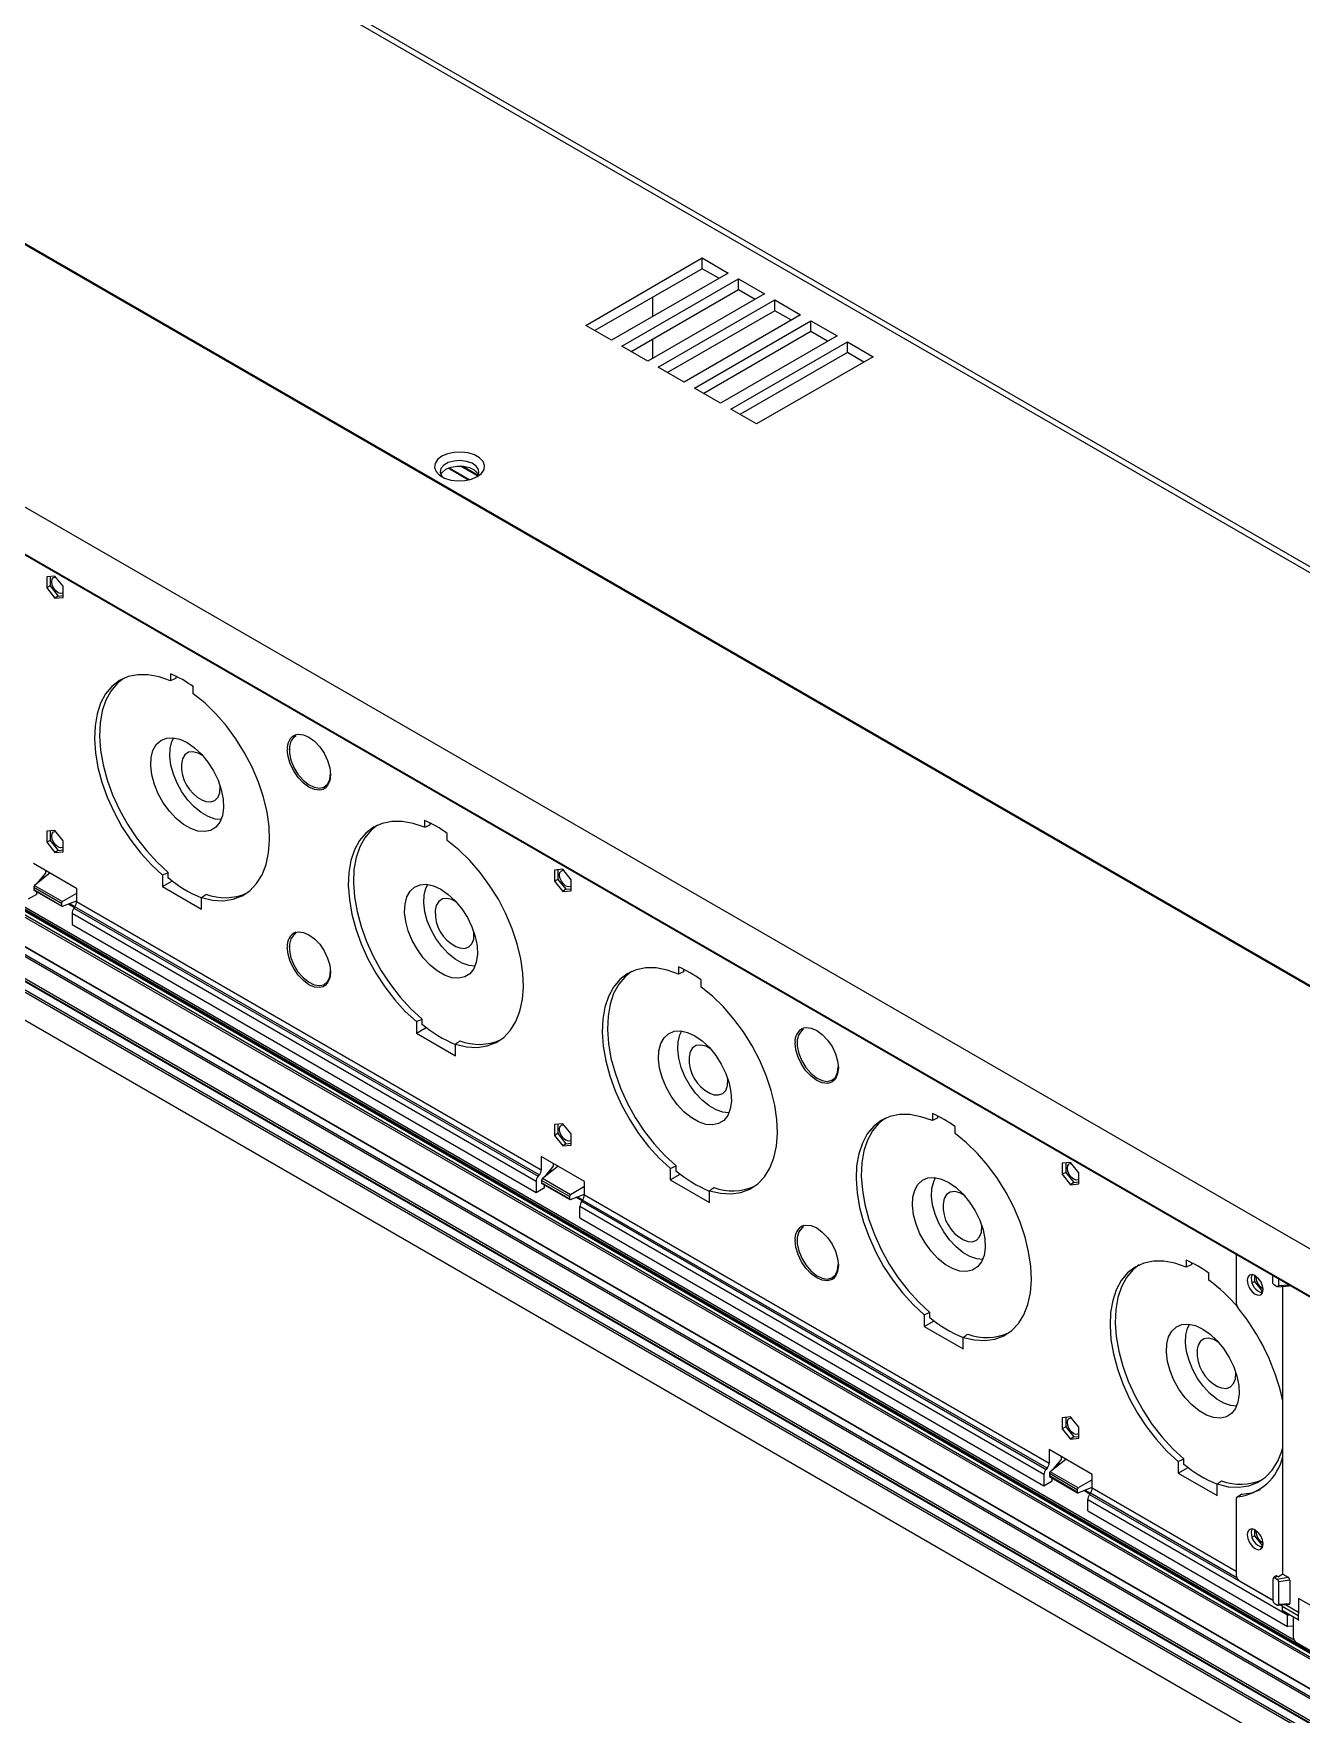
# Model space of a CAD drawing. Header units: inches. Extents: x 2.5 to 102.3, y 2 to 82.2.
# Drawn here: x 43.15 to 51.1, y 54.61 to 65.14 of the extents above; entities that cross this region are included whole.
import ezdxf

# ---------------------------------------------------------------- set-up
doc = ezdxf.new("R2010")
doc.units = ezdxf.units.IN
doc.header["$MEASUREMENT"] = 0

msp = doc.modelspace()

# ---------------------------------------------------------------- linework, layer by layer
for p, q in [((64.586, 51.411), (14.77, 80.168)), ((64.59, 51.411), (14.775, 80.169)), ((63.942, 51.789), (15.445, 79.786)), ((13.241, 79.409), (63.057, 50.651)), ((63.229, 54.787), (20.638, 79.374)), ((63.283, 54.794), (20.696, 79.378)), ((13.189, 79.144), (63.004, 50.386)), ((13.191, 79.138), (63.006, 50.381)), ((13.556, 76.671), (63.372, 47.913)), ((63.391, 47.924), (13.576, 76.682)), ((63.396, 47.925), (13.58, 76.683)), ((63.391, 47.937), (13.621, 76.668)), ((63.365, 47.902), (13.55, 76.66)), ((63.196, 47.752), (13.381, 76.51)), ((13.387, 76.521), (63.203, 47.763)), ((63.242, 47.786), (13.426, 76.543)), ((63.246, 47.786), (13.431, 76.544)), ((63.004, 47.64), (13.189, 76.397)), ((13.195, 76.41), (63.011, 47.652)), ((63.055, 47.677), (13.239, 76.435)), ((63.059, 47.678), (13.244, 76.436)), ((13.381, 76.374), (63.196, 47.616)), ((13.241, 76.193), (63.057, 47.435)), ((46.61, 63.312), (47.34, 63.734)), ((47.34, 63.734), (47.503, 63.64)), ((47.34, 63.667), (47.34, 63.734)), ((47.34, 63.667), (46.668, 63.279)), ((47.503, 63.64), (46.772, 63.219)), ((47.444, 63.607), (47.34, 63.667)), ((46.837, 63.181), (47.568, 63.603)), ((47.568, 63.535), (46.895, 63.147)), ((47.73, 63.509), (46.999, 63.087)), ((47.568, 63.603), (47.73, 63.509)), ((47.568, 63.535), (47.568, 63.603)), ((47.672, 63.475), (47.568, 63.535)), ((47.028, 63.486), (47.028, 63.366)), ((47.064, 63.05), (47.795, 63.472)), ((47.795, 63.404), (47.123, 63.016)), ((47.795, 63.472), (47.957, 63.378)), ((47.795, 63.404), (47.795, 63.472)), ((47.899, 63.344), (47.795, 63.404)), ((46.772, 63.219), (46.61, 63.312)), ((47.957, 63.378), (47.227, 62.956)), ((47.292, 62.919), (48.022, 63.34)), ((48.022, 63.34), (48.185, 63.247)), ((48.022, 63.273), (48.022, 63.34)), ((47.028, 63.224), (47.028, 63.104)), ((48.022, 63.273), (47.35, 62.885)), ((48.185, 63.247), (47.454, 62.825)), ((47.519, 62.787), (48.25, 63.209)), ((48.126, 63.213), (48.022, 63.273)), ((48.25, 63.209), (48.412, 63.115)), ((48.25, 63.142), (48.25, 63.209)), ((46.999, 63.087), (46.837, 63.181)), ((48.25, 63.142), (47.577, 62.754)), ((48.412, 63.115), (47.681, 62.694)), ((48.354, 63.082), (48.25, 63.142)), ((47.227, 62.956), (47.064, 63.05)), ((47.454, 62.825), (47.292, 62.919)), ((47.681, 62.694), (47.519, 62.787)), ((45.876, 62.343), (45.748, 62.417)), ((45.755, 62.42), (45.885, 62.345)), ((45.933, 62.369), (45.826, 62.43)), ((45.841, 62.429), (45.936, 62.374)), ((38.65, 62.234), (51.05, 55.076)), ((43.284, 61.741), (43.232, 61.737)), ((43.232, 61.737), (43.232, 61.667)), ((43.254, 61.738), (43.254, 61.679)), ((43.336, 61.677), (43.284, 61.741)), ((43.254, 61.679), (43.232, 61.667)), ((43.232, 61.667), (43.284, 61.603)), ((43.254, 61.679), (43.304, 61.616)), ((43.304, 61.616), (43.284, 61.603)), ((43.284, 61.603), (43.336, 61.607)), ((43.304, 61.616), (43.336, 61.619)), ((43.336, 61.607), (43.336, 61.677)), ((44.009, 61.129), (44.009, 61.085)), ((44.044, 61.102), (44.044, 61.113)), ((44.151, 61.003), (44.151, 61.047)), ((43.284, 60.147), (43.232, 60.143)), ((43.232, 60.143), (43.232, 60.073)), ((43.254, 60.145), (43.254, 60.085)), ((43.336, 60.083), (43.284, 60.147)), ((45.6, 60.211), (45.6, 60.167)), ((45.635, 60.183), (45.635, 60.194)), ((43.254, 60.085), (43.232, 60.073)), ((43.232, 60.073), (43.284, 60.009)), ((43.254, 60.085), (43.304, 60.022)), ((43.304, 60.022), (43.336, 60.025)), ((43.336, 60.013), (43.336, 60.083)), ((45.742, 60.085), (45.742, 60.129)), ((43.15, 59.942), (43.419, 59.786)), ((43.304, 60.022), (43.284, 60.009)), ((43.284, 60.009), (43.336, 60.013)), ((43.254, 59.882), (43.156, 59.803)), ((43.225, 59.879), (43.17, 59.815)), ((43.206, 59.843), (43.198, 59.847)), ((43.201, 59.851), (43.21, 59.846)), ((43.215, 59.85), (43.205, 59.856)), ((43.217, 59.852), (43.207, 59.858)), ((43.225, 59.899), (43.225, 59.879)), ((43.958, 59.868), (43.958, 59.796)), ((43.958, 59.796), (44.02, 59.831)), ((43.994, 59.849), (43.994, 59.884)), ((46.467, 59.904), (46.415, 59.899)), ((46.415, 59.899), (46.415, 59.83)), ((46.436, 59.841), (46.415, 59.83)), ((46.415, 59.83), (46.467, 59.765)), ((46.436, 59.901), (46.436, 59.841)), ((46.436, 59.841), (46.486, 59.779)), ((46.519, 59.839), (46.467, 59.904)), ((46.519, 59.77), (46.519, 59.839)), ((43.169, 59.747), (43.117, 59.716)), ((43.151, 59.792), (43.325, 59.691)), ((43.151, 59.792), (43.151, 59.777)), ((43.151, 59.777), (43.325, 59.676)), ((43.152, 59.773), (43.327, 59.672)), ((43.156, 59.803), (43.332, 59.702)), ((43.169, 59.763), (43.169, 59.747)), ((43.419, 59.753), (43.332, 59.702)), ((43.419, 59.786), (43.419, 59.702)), ((43.958, 59.796), (44.202, 59.654)), ((44.202, 59.654), (44.202, 59.727)), ((46.486, 59.779), (46.467, 59.765)), ((46.467, 59.765), (46.519, 59.77)), ((46.486, 59.779), (46.519, 59.782)), ((43.325, 59.691), (43.325, 59.676)), ((43.332, 59.672), (43.419, 59.706)), ((43.404, 59.664), (43.367, 59.686)), ((43.376, 59.69), (43.409, 59.671)), ((46.3, 57.949), (43.391, 59.628)), ((43.391, 59.628), (43.391, 59.558)), ((43.408, 59.669), (43.402, 59.661)), ((43.402, 59.661), (46.313, 57.981)), ((46.319, 57.989), (43.408, 59.669)), ((43.419, 59.702), (46.332, 58.021)), ((43.391, 59.558), (46.3, 57.879)), ((47.191, 59.292), (47.191, 59.248)), ((47.226, 59.265), (47.226, 59.276)), ((47.334, 59.166), (47.334, 59.21)), ((45.549, 58.95), (45.549, 58.877)), ((45.549, 58.877), (45.611, 58.913)), ((45.549, 58.877), (45.794, 58.736)), ((45.585, 58.93), (45.585, 58.965)), ((45.794, 58.736), (45.794, 58.808)), ((48.783, 58.373), (48.783, 58.33)), ((48.817, 58.346), (48.817, 58.357)), ((46.467, 58.31), (46.415, 58.306)), ((46.415, 58.306), (46.415, 58.236)), ((46.436, 58.248), (46.415, 58.236)), ((46.415, 58.236), (46.467, 58.172)), ((46.436, 58.307), (46.436, 58.248)), ((46.436, 58.248), (46.486, 58.185)), ((46.519, 58.246), (46.467, 58.31)), ((46.519, 58.176), (46.519, 58.246)), ((48.925, 58.248), (48.925, 58.291)), ((46.486, 58.185), (46.467, 58.172)), ((46.467, 58.172), (46.519, 58.176)), ((46.486, 58.185), (46.519, 58.188)), ((46.602, 57.949), (46.332, 58.105)), ((46.332, 58.105), (46.332, 58.021)), ((46.437, 58.045), (46.339, 57.966)), ((46.353, 57.977), (46.407, 58.042)), ((46.407, 58.061), (46.407, 58.042)), ((47.14, 58.031), (47.14, 57.958)), ((47.176, 58.011), (47.176, 58.047)), ((49.649, 58.067), (49.597, 58.062)), ((49.597, 58.062), (49.597, 57.993)), ((49.619, 58.064), (49.619, 58.004)), ((49.701, 58.002), (49.649, 58.067)), ((46.3, 57.949), (46.3, 57.879)), ((46.319, 57.989), (46.313, 57.981)), ((46.508, 57.854), (46.333, 57.955)), ((46.333, 57.955), (46.333, 57.94)), ((46.508, 57.839), (46.333, 57.94)), ((46.335, 57.936), (46.51, 57.835)), ((46.514, 57.865), (46.339, 57.966)), ((46.352, 57.91), (46.352, 57.926)), ((46.388, 58.006), (46.381, 58.01)), ((46.384, 58.014), (46.392, 58.009)), ((46.397, 58.013), (46.388, 58.019)), ((46.4, 58.015), (46.389, 58.021)), ((46.602, 57.865), (46.602, 57.949)), ((47.14, 57.958), (47.203, 57.994)), ((47.14, 57.958), (47.385, 57.817)), ((49.619, 58.004), (49.597, 57.993)), ((49.597, 57.993), (49.649, 57.928)), ((49.619, 58.004), (49.669, 57.942)), ((49.669, 57.942), (49.649, 57.928)), ((49.649, 57.928), (49.701, 57.933)), ((49.669, 57.942), (49.701, 57.945)), ((49.701, 57.933), (49.701, 58.002)), ((46.3, 57.879), (46.352, 57.91)), ((46.508, 57.854), (46.508, 57.839)), ((46.602, 57.916), (46.514, 57.865)), ((46.514, 57.835), (46.602, 57.869)), ((46.587, 57.827), (46.549, 57.849)), ((46.559, 57.852), (46.591, 57.834)), ((46.585, 57.824), (46.59, 57.832)), ((46.585, 57.824), (49.495, 56.144)), ((49.502, 56.151), (46.59, 57.832)), ((46.602, 57.865), (49.515, 56.183)), ((47.385, 57.817), (47.385, 57.89)), ((49.482, 56.112), (46.574, 57.791)), ((46.574, 57.721), (46.574, 57.791)), ((46.574, 57.721), (49.482, 56.042)), ((50.374, 57.455), (50.374, 57.411)), ((50.409, 57.428), (50.409, 57.438)), ((50.687, 57.492), (50.687, 57.185)), ((50.516, 57.329), (50.516, 57.373)), ((50.801, 57.322), (50.786, 57.314)), ((50.801, 57.361), (50.801, 57.322)), ((50.801, 57.322), (50.851, 57.259)), ((50.811, 57.35), (50.811, 57.355)), ((50.914, 57.361), (50.914, 57.319)), ((50.924, 57.302), (50.942, 57.291)), ((50.948, 57.289), (51.018, 57.295)), ((50.953, 57.296), (50.953, 57.339)), ((50.953, 57.296), (51.018, 57.301)), ((50.978, 55.487), (50.978, 57.292)), ((50.851, 57.259), (50.841, 57.252)), ((50.851, 57.259), (50.855, 57.26)), ((48.731, 57.112), (48.731, 57.04)), ((48.731, 57.04), (48.794, 57.076)), ((48.767, 57.093), (48.767, 57.128)), ((48.731, 57.04), (48.976, 56.899)), ((48.976, 56.899), (48.976, 56.971)), ((49.649, 56.473), (49.597, 56.468)), ((49.597, 56.468), (49.597, 56.399)), ((49.619, 56.47), (49.619, 56.41)), ((49.701, 56.408), (49.649, 56.473)), ((49.619, 56.41), (49.597, 56.399)), ((49.597, 56.399), (49.649, 56.334)), ((49.619, 56.41), (49.669, 56.348)), ((49.669, 56.348), (49.649, 56.334)), ((49.649, 56.334), (49.701, 56.339)), ((49.669, 56.348), (49.701, 56.351)), ((49.701, 56.339), (49.701, 56.408)), ((49.784, 56.112), (49.515, 56.268)), ((49.515, 56.268), (49.515, 56.183)), ((49.502, 56.151), (49.495, 56.144)), ((49.619, 56.207), (49.521, 56.129)), ((49.696, 56.028), (49.521, 56.129)), ((49.535, 56.14), (49.59, 56.205)), ((49.571, 56.169), (49.563, 56.173)), ((49.566, 56.177), (49.575, 56.172)), ((49.58, 56.176), (49.57, 56.181)), ((49.582, 56.178), (49.572, 56.183)), ((49.59, 56.224), (49.59, 56.205)), ((50.323, 56.194), (50.323, 56.121)), ((50.323, 56.121), (50.385, 56.157)), ((50.359, 56.174), (50.359, 56.21)), ((49.482, 56.112), (49.482, 56.042)), ((49.482, 56.042), (49.534, 56.073)), ((49.69, 56.017), (49.516, 56.118)), ((49.516, 56.118), (49.516, 56.103)), ((49.69, 56.002), (49.516, 56.103)), ((49.517, 56.099), (49.692, 55.998)), ((49.534, 56.073), (49.534, 56.089)), ((49.784, 56.078), (49.696, 56.028)), ((49.696, 55.998), (49.784, 56.032)), ((49.784, 56.028), (49.784, 56.112)), ((49.784, 56.028), (50.687, 55.507)), ((50.323, 56.121), (50.567, 55.98)), ((50.567, 55.98), (50.567, 56.053)), ((49.69, 56.017), (49.69, 56.002)), ((49.769, 55.99), (49.732, 56.011)), ((49.741, 56.015), (49.774, 55.996)), ((51.009, 55.23), (49.756, 55.954)), ((49.756, 55.884), (49.756, 55.954)), ((49.767, 55.987), (49.773, 55.995)), ((49.767, 55.987), (50.918, 55.322)), ((50.691, 55.465), (49.773, 55.995)), ((50.687, 55.958), (50.687, 55.481)), ((50.719, 55.986), (50.693, 55.971)), ((50.723, 55.988), (50.697, 55.973)), ((49.756, 55.884), (51.009, 55.16)), ((50.801, 55.728), (50.786, 55.72)), ((50.801, 55.767), (50.801, 55.728)), ((50.801, 55.728), (50.851, 55.666)), ((50.811, 55.756), (50.811, 55.761)), ((50.851, 55.666), (50.841, 55.658)), ((50.851, 55.666), (50.855, 55.666)), ((50.707, 55.446), (50.918, 55.324)), ((50.918, 55.319), (50.918, 55.459)), ((50.938, 55.477), (50.921, 55.465)), ((50.944, 55.476), (50.928, 55.465)), ((50.928, 55.465), (50.942, 55.456)), ((50.942, 55.456), (51.012, 55.468)), ((50.944, 55.476), (50.951, 55.472)), ((50.978, 55.487), (50.951, 55.472)), ((51.023, 55.45), (50.953, 55.439)), ((50.953, 55.299), (50.953, 55.439)), ((50.978, 55.487), (51.012, 55.468)), ((51.023, 55.45), (51.023, 55.305)), ((50.942, 55.294), (50.928, 55.302)), ((50.948, 55.293), (51.018, 55.299)), ((50.953, 55.299), (51.023, 55.305)), ((50.967, 55.294), (50.975, 55.29)), ((50.97, 55.294), (50.975, 55.291)), ((50.974, 55.287), (51.075, 55.229)), ((50.974, 55.287), (50.974, 55.26)), ((50.996, 55.297), (51.078, 55.249)), ((51.348, 55.18), (51.078, 55.336)), ((51.078, 55.336), (51.078, 55.249)), ((51.075, 55.202), (50.974, 55.26)), ((50.974, 55.26), (50.976, 55.259)), ((51.009, 55.16), (51.009, 55.23)), ((51.024, 55.23), (51.009, 55.23)), ((51.036, 55.224), (51.021, 55.233)), ((51.044, 55.218), (51.036, 55.224)), ((51.044, 55.219), (51.044, 55.095)), ((51.075, 55.229), (51.075, 55.202)), ((51.075, 55.202), (51.08, 55.198)), ((51.044, 55.162), (51.009, 55.16)), ((51.064, 55.06), (51.365, 54.887))]:
    msp.add_line(p, q)
at = {"flags": 128}
for points in [[(45.93, 62.364), (45.957, 62.384), (45.973, 62.408), (45.976, 62.434), (45.967, 62.459), (45.945, 62.482), (45.914, 62.5), (45.874, 62.513), (45.831, 62.518), (45.786, 62.516), (45.744, 62.507), (45.708, 62.492), (45.682, 62.471), (45.666, 62.447), (45.663, 62.421), (45.672, 62.396), (45.694, 62.373), (45.725, 62.355), (45.765, 62.343), (45.808, 62.337), (45.853, 62.339), (45.895, 62.348), (45.93, 62.364)], [(45.927, 62.362), (45.929, 62.364), (45.94, 62.386), (45.939, 62.409), (45.924, 62.43), (45.898, 62.448), (45.864, 62.46), (45.824, 62.465), (45.785, 62.462), (45.749, 62.452), (45.72, 62.435), (45.703, 62.415), (45.698, 62.392), (45.706, 62.369), (45.712, 62.362)], [(45.701, 62.377), (45.71, 62.391), (45.733, 62.41)], [(45.733, 62.41), (45.766, 62.423), (45.804, 62.43), (45.844, 62.429), (45.882, 62.421), (45.912, 62.406), (45.933, 62.386), (45.937, 62.377)], [(43.264, 61.706), (43.267, 61.722), (43.275, 61.732), (43.289, 61.735), (43.29, 61.735)], [(43.336, 61.637), (43.332, 61.634), (43.319, 61.631), (43.304, 61.637), (43.289, 61.649), (43.275, 61.667), (43.267, 61.687), (43.264, 61.706)], [(44.009, 61.085), (43.938, 61.11), (43.869, 61.123), (43.803, 61.123), (43.743, 61.111), (43.689, 61.086), (43.641, 61.05), (43.601, 61.003), (43.57, 60.945), (43.548, 60.878), (43.535, 60.803), (43.531, 60.721), (43.537, 60.633), (43.553, 60.542), (43.578, 60.449), (43.612, 60.355), (43.654, 60.262), (43.704, 60.171), (43.76, 60.086), (43.822, 60.005), (43.888, 59.933), (43.958, 59.868)], [(43.714, 61.1), (43.674, 61.068), (43.634, 61.021), (43.603, 60.963), (43.58, 60.896), (43.567, 60.82), (43.564, 60.738), (43.57, 60.65), (43.586, 60.559), (43.611, 60.465), (43.645, 60.371), (43.688, 60.277), (43.738, 60.187), (43.795, 60.101), (43.857, 60.021), (43.924, 59.948), (43.994, 59.884)], [(44.202, 59.727), (44.272, 59.711), (44.339, 59.707), (44.4, 59.716), (44.457, 59.737), (44.506, 59.77), (44.548, 59.814), (44.582, 59.869), (44.607, 59.934), (44.623, 60.007), (44.629, 60.087), (44.626, 60.173), (44.613, 60.263), (44.59, 60.356), (44.559, 60.45), (44.519, 60.543), (44.471, 60.634), (44.417, 60.722), (44.357, 60.804), (44.292, 60.879), (44.223, 60.946), (44.151, 61.003)], [(44.112, 60.698), (44.158, 60.666), (44.202, 60.625), (44.243, 60.575), (44.278, 60.52), (44.306, 60.462), (44.326, 60.402), (44.338, 60.344), (44.34, 60.289), (44.333, 60.24), (44.317, 60.2), (44.293, 60.169), (44.261, 60.148), (44.223, 60.14), (44.18, 60.143), (44.135, 60.159), (44.089, 60.185), (44.044, 60.222), (44.001, 60.268), (43.963, 60.32), (43.931, 60.377), (43.907, 60.436), (43.891, 60.496), (43.884, 60.552), (43.886, 60.604), (43.898, 60.649), (43.918, 60.686), (43.947, 60.711), (43.982, 60.726), (44.022, 60.728), (44.066, 60.719), (44.112, 60.698)], [(44.325, 60.216), (44.288, 60.219), (44.245, 60.234), (44.2, 60.259), (44.157, 60.295), (44.116, 60.338), (44.08, 60.389), (44.05, 60.443), (44.026, 60.5), (44.011, 60.557), (44.004, 60.611), (44.006, 60.661), (44.017, 60.704), (44.029, 60.728)], [(44.794, 60.739), (44.782, 60.731), (44.763, 60.706), (44.754, 60.673), (44.754, 60.632), (44.763, 60.588), (44.782, 60.542), (44.807, 60.5), (44.839, 60.463), (44.873, 60.435), (44.908, 60.418), (44.941, 60.412), (44.97, 60.419), (44.992, 60.438), (45.006, 60.467), (45.011, 60.504)], [(44.793, 60.747), (44.808, 60.75), (44.841, 60.747), (44.876, 60.732), (44.911, 60.706), (44.943, 60.672), (44.972, 60.631), (44.993, 60.586), (45.007, 60.54), (45.011, 60.497), (45.007, 60.459), (44.993, 60.429), (44.978, 60.413)], [(44.209, 60.616), (44.181, 60.632), (44.149, 60.64), (44.121, 60.637), (44.098, 60.622), (44.083, 60.597), (44.076, 60.563), (44.076, 60.562)], [(44.964, 60.405), (44.943, 60.4), (44.911, 60.404), (44.876, 60.419), (44.841, 60.444), (44.808, 60.479), (44.78, 60.52), (44.758, 60.565), (44.745, 60.61), (44.74, 60.653)], [(44.205, 60.339), (44.23, 60.329), (44.261, 60.327), (44.286, 60.336), (44.306, 60.356), (44.317, 60.386), (44.319, 60.423), (44.319, 60.427)], [(44.978, 60.413), (44.972, 60.409), (44.964, 60.405)], [(43.264, 60.113), (43.267, 60.129), (43.275, 60.139), (43.289, 60.141), (43.29, 60.141)], [(45.6, 60.167), (45.529, 60.192), (45.46, 60.204), (45.395, 60.204), (45.334, 60.192), (45.28, 60.168), (45.232, 60.131), (45.193, 60.084), (45.161, 60.026), (45.139, 59.959), (45.126, 59.884), (45.122, 59.802), (45.129, 59.715), (45.144, 59.623), (45.169, 59.53), (45.203, 59.436), (45.245, 59.343), (45.295, 59.253), (45.351, 59.167), (45.413, 59.087), (45.479, 59.014), (45.549, 58.95)], [(45.305, 60.181), (45.265, 60.15), (45.225, 60.102), (45.194, 60.044), (45.171, 59.977), (45.158, 59.902), (45.155, 59.819), (45.161, 59.732), (45.177, 59.64), (45.203, 59.546), (45.237, 59.452), (45.279, 59.359), (45.329, 59.268), (45.386, 59.182), (45.448, 59.102), (45.515, 59.03), (45.585, 58.965)], [(43.336, 60.043), (43.332, 60.04), (43.319, 60.038), (43.304, 60.043), (43.289, 60.055), (43.275, 60.073), (43.267, 60.093), (43.264, 60.113)], [(45.794, 58.808), (45.863, 58.792), (45.93, 58.788), (45.992, 58.797), (46.048, 58.818), (46.097, 58.851), (46.139, 58.896), (46.173, 58.95), (46.198, 59.015), (46.214, 59.088), (46.22, 59.168), (46.217, 59.254), (46.204, 59.344), (46.181, 59.437), (46.15, 59.531), (46.11, 59.625), (46.063, 59.716), (46.008, 59.803), (45.948, 59.885), (45.883, 59.96), (45.814, 60.027), (45.742, 60.085)], [(46.446, 59.869), (46.449, 59.885), (46.458, 59.895), (46.471, 59.898), (46.472, 59.898)], [(46.519, 59.8), (46.515, 59.797), (46.502, 59.794), (46.486, 59.799), (46.471, 59.812), (46.458, 59.829), (46.449, 59.85), (46.446, 59.869)], [(45.703, 59.779), (45.749, 59.747), (45.793, 59.706), (45.834, 59.657), (45.869, 59.602), (45.897, 59.543), (45.917, 59.484), (45.929, 59.425), (45.931, 59.371), (45.924, 59.322), (45.908, 59.281), (45.884, 59.25), (45.852, 59.23), (45.814, 59.221), (45.772, 59.225), (45.726, 59.24), (45.68, 59.267), (45.635, 59.303), (45.592, 59.349), (45.555, 59.401), (45.523, 59.458), (45.498, 59.518), (45.482, 59.577), (45.475, 59.634), (45.478, 59.686), (45.489, 59.731), (45.51, 59.767), (45.538, 59.793), (45.573, 59.807), (45.613, 59.81), (45.657, 59.8), (45.703, 59.779)], [(45.916, 59.297), (45.879, 59.301), (45.836, 59.315), (45.792, 59.341), (45.748, 59.376), (45.708, 59.42), (45.671, 59.47), (45.641, 59.525), (45.617, 59.581), (45.602, 59.638), (45.595, 59.693), (45.598, 59.742), (45.609, 59.785), (45.62, 59.809)], [(45.801, 59.698), (45.772, 59.714), (45.74, 59.722), (45.712, 59.718), (45.689, 59.703), (45.674, 59.678), (45.667, 59.645), (45.667, 59.644)], [(44.794, 59.501), (44.782, 59.493), (44.763, 59.469), (44.754, 59.435), (44.754, 59.395), (44.763, 59.35), (44.782, 59.305), (44.807, 59.262), (44.839, 59.226), (44.873, 59.198), (44.908, 59.18), (44.941, 59.175), (44.97, 59.181), (44.992, 59.2), (45.006, 59.229), (45.011, 59.267)], [(44.793, 59.509), (44.808, 59.512), (44.841, 59.509), (44.876, 59.494), (44.911, 59.469), (44.943, 59.434), (44.972, 59.393), (44.993, 59.348), (45.007, 59.303), (45.011, 59.259), (45.007, 59.222), (44.993, 59.192), (44.978, 59.176)], [(45.796, 59.42), (45.822, 59.411), (45.852, 59.408), (45.878, 59.418), (45.897, 59.438), (45.908, 59.467), (45.91, 59.504), (45.91, 59.509)], [(44.964, 59.168), (44.943, 59.163), (44.911, 59.166), (44.876, 59.181), (44.841, 59.207), (44.808, 59.241), (44.78, 59.282), (44.758, 59.327), (44.745, 59.373), (44.74, 59.416)], [(47.191, 59.248), (47.12, 59.273), (47.051, 59.286), (46.986, 59.286), (46.926, 59.274), (46.871, 59.249), (46.824, 59.213), (46.784, 59.165), (46.752, 59.108), (46.73, 59.041), (46.717, 58.965), (46.714, 58.883), (46.72, 58.796), (46.736, 58.705), (46.761, 58.611), (46.794, 58.517), (46.836, 58.424), (46.886, 58.334), (46.942, 58.248), (47.004, 58.168), (47.07, 58.095), (47.14, 58.031)], [(46.897, 59.263), (46.857, 59.231), (46.817, 59.184), (46.785, 59.126), (46.763, 59.058), (46.75, 58.983), (46.746, 58.901), (46.752, 58.813), (46.768, 58.721), (46.794, 58.628), (46.828, 58.533), (46.87, 58.44), (46.92, 58.35), (46.977, 58.264), (47.039, 58.184), (47.106, 58.111), (47.176, 58.047)], [(44.978, 59.176), (44.972, 59.172), (44.964, 59.168)], [(47.385, 57.89), (47.455, 57.874), (47.521, 57.87), (47.583, 57.879), (47.639, 57.9), (47.689, 57.933), (47.731, 57.977), (47.765, 58.032), (47.79, 58.096), (47.805, 58.169), (47.812, 58.25), (47.808, 58.336), (47.795, 58.426), (47.773, 58.519), (47.741, 58.613), (47.701, 58.706), (47.654, 58.797), (47.6, 58.885), (47.539, 58.966), (47.474, 59.042), (47.405, 59.109), (47.334, 59.166)], [(47.295, 58.861), (47.341, 58.829), (47.385, 58.787), (47.425, 58.738), (47.46, 58.683), (47.488, 58.625), (47.509, 58.565), (47.52, 58.507), (47.523, 58.452), (47.516, 58.403), (47.5, 58.362), (47.475, 58.331), (47.443, 58.311), (47.405, 58.302), (47.363, 58.306), (47.318, 58.321), (47.271, 58.348), (47.226, 58.385), (47.184, 58.43), (47.146, 58.483), (47.114, 58.54), (47.09, 58.599), (47.073, 58.658), (47.066, 58.715), (47.069, 58.767), (47.08, 58.812), (47.101, 58.848), (47.129, 58.874), (47.164, 58.889), (47.204, 58.891), (47.249, 58.882), (47.295, 58.861)], [(47.507, 58.378), (47.47, 58.382), (47.427, 58.397), (47.383, 58.422), (47.339, 58.458), (47.299, 58.501), (47.263, 58.551), (47.232, 58.606), (47.209, 58.663), (47.193, 58.72), (47.187, 58.774), (47.189, 58.824), (47.2, 58.867), (47.212, 58.891)], [(47.976, 58.901), (47.964, 58.893), (47.946, 58.869), (47.936, 58.836), (47.936, 58.795), (47.946, 58.75), (47.964, 58.705), (47.99, 58.663), (48.021, 58.626), (48.056, 58.598), (48.091, 58.58), (48.124, 58.575), (48.152, 58.582), (48.175, 58.6), (48.189, 58.63), (48.193, 58.667)], [(47.975, 58.91), (47.99, 58.913), (48.023, 58.909), (48.058, 58.894), (48.093, 58.869), (48.126, 58.834), (48.154, 58.793), (48.176, 58.748), (48.189, 58.703), (48.194, 58.66), (48.189, 58.622), (48.176, 58.592), (48.16, 58.576)], [(47.392, 58.779), (47.363, 58.795), (47.331, 58.803), (47.303, 58.8), (47.28, 58.785), (47.265, 58.76), (47.258, 58.726), (47.258, 58.725)], [(48.146, 58.568), (48.126, 58.563), (48.093, 58.566), (48.058, 58.581), (48.023, 58.607), (47.99, 58.642), (47.962, 58.683), (47.941, 58.727), (47.927, 58.773), (47.923, 58.816)], [(47.387, 58.502), (47.413, 58.492), (47.443, 58.49), (47.469, 58.499), (47.488, 58.519), (47.499, 58.549), (47.501, 58.586), (47.501, 58.59)], [(48.16, 58.576), (48.154, 58.572), (48.146, 58.568)], [(48.783, 58.33), (48.711, 58.354), (48.642, 58.367), (48.577, 58.367), (48.517, 58.355), (48.462, 58.331), (48.415, 58.294), (48.375, 58.247), (48.344, 58.189), (48.321, 58.122), (48.308, 58.047), (48.305, 57.965), (48.311, 57.877), (48.327, 57.786), (48.352, 57.693), (48.386, 57.599), (48.428, 57.506), (48.477, 57.416), (48.534, 57.33), (48.595, 57.25), (48.662, 57.177), (48.731, 57.112)], [(48.488, 58.344), (48.448, 58.313), (48.408, 58.265), (48.376, 58.207), (48.354, 58.14), (48.341, 58.064), (48.337, 57.982), (48.344, 57.894), (48.36, 57.803), (48.385, 57.709), (48.419, 57.615), (48.462, 57.522), (48.512, 57.431), (48.568, 57.345), (48.63, 57.265), (48.697, 57.192), (48.767, 57.128)], [(46.446, 58.275), (46.449, 58.291), (46.458, 58.301), (46.471, 58.304), (46.472, 58.304)], [(46.519, 58.206), (46.515, 58.203), (46.502, 58.2), (46.486, 58.206), (46.471, 58.218), (46.458, 58.236), (46.449, 58.256), (46.446, 58.275)], [(48.976, 56.971), (49.046, 56.955), (49.112, 56.951), (49.174, 56.96), (49.23, 56.981), (49.28, 57.014), (49.322, 57.058), (49.356, 57.113), (49.381, 57.178), (49.397, 57.251), (49.403, 57.331), (49.399, 57.417), (49.386, 57.507), (49.364, 57.6), (49.332, 57.694), (49.293, 57.788), (49.245, 57.879), (49.191, 57.966), (49.13, 58.048), (49.065, 58.123), (48.996, 58.19), (48.925, 58.248)], [(49.629, 58.032), (49.632, 58.048), (49.64, 58.058), (49.653, 58.061), (49.654, 58.06)], [(49.701, 57.963), (49.697, 57.959), (49.684, 57.957), (49.669, 57.962), (49.653, 57.975), (49.64, 57.992), (49.632, 58.012), (49.629, 58.032)], [(48.886, 57.942), (48.932, 57.91), (48.976, 57.869), (49.016, 57.819), (49.051, 57.764), (49.08, 57.706), (49.1, 57.646), (49.111, 57.588), (49.114, 57.533), (49.107, 57.485), (49.091, 57.444), (49.066, 57.413), (49.035, 57.392), (48.997, 57.384), (48.954, 57.387), (48.909, 57.403), (48.863, 57.429), (48.817, 57.466), (48.775, 57.512), (48.737, 57.564), (48.705, 57.621), (48.681, 57.681), (48.665, 57.74), (48.658, 57.797), (48.66, 57.849), (48.672, 57.894), (48.692, 57.93), (48.72, 57.956), (48.755, 57.97), (48.796, 57.973), (48.84, 57.963), (48.886, 57.942)], [(49.099, 57.46), (49.062, 57.463), (49.018, 57.478), (48.974, 57.504), (48.931, 57.539), (48.89, 57.583), (48.854, 57.633), (48.823, 57.687), (48.8, 57.744), (48.784, 57.801), (48.778, 57.855), (48.78, 57.905), (48.791, 57.948), (48.803, 57.972)], [(48.983, 57.861), (48.955, 57.877), (48.923, 57.885), (48.894, 57.881), (48.872, 57.866), (48.856, 57.841), (48.85, 57.807), (48.85, 57.806)], [(47.976, 57.664), (47.964, 57.656), (47.946, 57.632), (47.936, 57.598), (47.936, 57.558), (47.946, 57.513), (47.964, 57.468), (47.99, 57.425), (48.021, 57.389), (48.056, 57.36), (48.091, 57.343), (48.124, 57.337), (48.152, 57.344), (48.175, 57.363), (48.189, 57.392), (48.193, 57.429)], [(47.975, 57.672), (47.99, 57.675), (48.023, 57.672), (48.058, 57.657), (48.093, 57.631), (48.126, 57.597), (48.154, 57.556), (48.176, 57.511), (48.189, 57.465), (48.194, 57.422), (48.189, 57.384), (48.176, 57.354), (48.16, 57.338)], [(48.979, 57.583), (49.004, 57.573), (49.034, 57.571), (49.06, 57.58), (49.079, 57.601), (49.09, 57.63), (49.093, 57.667), (49.092, 57.672)], [(48.146, 57.331), (48.126, 57.326), (48.093, 57.329), (48.058, 57.344), (48.023, 57.369), (47.99, 57.404), (47.962, 57.445), (47.941, 57.49), (47.927, 57.536), (47.923, 57.579)], [(50.374, 57.411), (50.302, 57.436), (50.234, 57.449), (50.168, 57.449), (50.108, 57.436), (50.054, 57.412), (50.006, 57.376), (49.966, 57.328), (49.935, 57.27), (49.913, 57.203), (49.899, 57.128), (49.896, 57.046), (49.902, 56.959), (49.918, 56.868), (49.943, 56.774), (49.977, 56.68), (50.019, 56.587), (50.069, 56.497), (50.125, 56.411), (50.187, 56.331), (50.253, 56.258), (50.323, 56.194)], [(50.078, 57.425), (50.039, 57.394), (49.999, 57.346), (49.968, 57.289), (49.945, 57.221), (49.932, 57.146), (49.929, 57.063), (49.935, 56.976), (49.951, 56.884), (49.976, 56.79), (50.01, 56.696), (50.053, 56.603), (50.103, 56.513), (50.159, 56.427), (50.222, 56.347), (50.289, 56.274), (50.359, 56.21)], [(48.16, 57.338), (48.154, 57.334), (48.146, 57.331)], [(50.755, 57.329), (50.759, 57.305), (50.77, 57.279), (50.786, 57.257), (50.805, 57.242), (50.825, 57.235), (50.841, 57.238), (50.852, 57.251), (50.856, 57.271), (50.852, 57.295), (50.841, 57.321), (50.825, 57.343), (50.805, 57.359), (50.786, 57.365), (50.77, 57.362), (50.759, 57.349), (50.755, 57.329)], [(50.785, 57.365), (50.785, 57.364), (50.781, 57.344)], [(50.477, 57.023), (50.523, 56.992), (50.567, 56.95), (50.607, 56.901), (50.643, 56.846), (50.671, 56.787), (50.691, 56.728), (50.703, 56.669), (50.705, 56.615), (50.698, 56.566), (50.682, 56.525), (50.658, 56.494), (50.626, 56.474), (50.588, 56.465), (50.545, 56.469), (50.5, 56.484), (50.454, 56.511), (50.409, 56.548), (50.366, 56.593), (50.328, 56.646), (50.296, 56.703), (50.272, 56.762), (50.256, 56.821), (50.249, 56.878), (50.251, 56.93), (50.263, 56.975), (50.283, 57.011), (50.312, 57.037), (50.347, 57.051), (50.387, 57.054), (50.431, 57.045), (50.477, 57.023)], [(50.69, 56.541), (50.653, 56.545), (50.61, 56.56), (50.565, 56.585), (50.522, 56.62), (50.481, 56.664), (50.445, 56.714), (50.414, 56.769), (50.391, 56.826), (50.376, 56.882), (50.369, 56.937), (50.371, 56.987), (50.382, 57.03), (50.394, 57.053)], [(50.574, 56.942), (50.546, 56.958), (50.514, 56.966), (50.486, 56.962), (50.463, 56.948), (50.448, 56.922), (50.441, 56.889), (50.441, 56.888)], [(50.57, 56.664), (50.595, 56.655), (50.626, 56.652), (50.651, 56.662), (50.67, 56.682), (50.682, 56.712), (50.684, 56.749), (50.684, 56.753)], [(49.629, 56.438), (49.632, 56.454), (49.64, 56.464), (49.653, 56.467), (49.654, 56.467)], [(49.701, 56.369), (49.697, 56.366), (49.684, 56.363), (49.669, 56.368), (49.653, 56.381), (49.64, 56.399), (49.632, 56.419), (49.629, 56.438)], [(50.567, 56.053), (50.637, 56.036), (50.703, 56.033), (50.765, 56.041), (50.821, 56.062), (50.871, 56.095), (50.913, 56.14), (50.947, 56.195), (50.972, 56.259), (50.978, 56.281)], [(50.723, 55.988), (50.785, 55.998), (50.838, 56.019)], [(50.755, 55.736), (50.759, 55.711), (50.77, 55.686), (50.786, 55.663), (50.805, 55.648), (50.825, 55.641), (50.841, 55.644), (50.852, 55.657), (50.856, 55.677), (50.852, 55.702), (50.841, 55.727), (50.825, 55.749), (50.805, 55.765), (50.786, 55.772), (50.77, 55.768), (50.759, 55.756), (50.755, 55.736)], [(50.785, 55.772), (50.785, 55.771), (50.781, 55.751)]]:
    msp.add_lwpolyline(points, dxfattribs=at)
for centre, radius, start, end in [((43.692, 60.416), 0.781, 53.9669, 66.0385), ((44.827, 60.666), 0.0874, 112.6427, 188.4226), ((44.312, 60.549), 0.236, 176.8841, 243.1106), ((45.283, 59.497), 0.781, 53.9669, 66.0385), ((44.499, 60.45), 0.783, 229.8201, 247.753), ((44.349, 60.063), 0.337, 249.383, 293.8572), ((45.903, 59.631), 0.236, 176.8841, 243.1106), ((44.827, 59.429), 0.0874, 112.6427, 188.4226), ((46.874, 58.579), 0.781, 53.9669, 66.0385), ((46.09, 59.532), 0.783, 229.8204, 247.7528), ((48.009, 58.829), 0.0874, 112.644, 188.4213), ((45.94, 59.144), 0.337, 249.3828, 293.8571), ((47.494, 58.712), 0.236, 176.8841, 243.1106), ((48.466, 57.66), 0.781, 53.967, 66.0384), ((47.681, 58.613), 0.783, 229.8204, 247.7528), ((47.532, 58.226), 0.337, 249.3828, 293.8571), ((49.085, 57.794), 0.236, 176.8841, 243.1106), ((48.009, 57.592), 0.0874, 112.644, 188.4213), ((50.057, 56.741), 0.781, 53.9669, 66.0385), ((49.88, 56.47), 1.069, 40.2099, 53.4747), ((50.874, 57.34), 0.0929, 177.3815, 256.4552), ((50.894, 57.352), 0.0837, 181.4268, 242.6102), ((50.731, 57.187), 0.0441, 182.665, 220.1738), ((49.272, 57.695), 0.783, 229.8204, 247.7528), ((49.633, 56.285), 1.376, 12.3718, 39.3792), ((49.123, 57.307), 0.337, 249.3829, 293.8569), ((50.677, 56.875), 0.236, 176.8841, 243.1106), ((50.864, 56.776), 0.783, 229.8204, 247.7528), ((50.663, 56.293), 0.322, 276.1556, 348.266), ((50.714, 56.388), 0.337, 249.3826, 293.8572), ((50.699, 55.96), 0.0126, 99.3215, 189.3929), ((50.724, 55.978), 0.0101, 93.3544, 119.7845), ((50.874, 55.746), 0.0929, 177.3815, 256.4552), ((50.894, 55.758), 0.0837, 181.4267, 242.6104), ((50.731, 55.483), 0.0441, 182.6067, 237.3934), ((51.052, 55.23), 0.0428, 167.5239, 179.4859), ((51.088, 55.097), 0.0441, 182.6049, 237.3952)]:
    msp.add_arc(centre, radius, start, end)
for centre, major_axis, ratio, start_param, end_param in [((43.511, 60.216), (6.92, 3.375), 0.073638, 1.457922, 1.462962), ((45.103, 59.297), (6.92, 3.375), 0.073638, 1.457922, 1.462962), ((44.371, 60.673), (4.957, 2.265), 0.10364, 4.581767, 4.58903), ((43.157, 59.796), (0.00403, 0.00827), 0.525016, 0.835944, 2.319474), ((43.157, 59.781), (0.00403, 0.00827), 0.525016, 2.319474, 3.104953), ((44.525, 60.583), (3.865, 2.904), 0.102882, 4.551952, 4.559215), ((43.332, 59.695), (0.00525, 0.00756), 0.62527, 0.924529, 2.408059), ((43.332, 59.68), (0.00525, 0.00756), 0.62527, 2.408059, 3.891589), ((43.415, 59.644), (0.0166, 0.0328), 0.535781, 1.313561, 2.325758), ((43.395, 59.686), (0.0166, 0.0328), 0.535781, 4.455153, 5.46735), ((46.694, 58.378), (6.92, 3.375), 0.073638, 1.457922, 1.462962), ((45.962, 59.754), (4.957, 2.265), 0.10364, 4.581767, 4.58903), ((46.116, 59.665), (3.865, 2.904), 0.102882, 4.551952, 4.559215), ((48.285, 57.46), (6.92, 3.375), 0.073638, 1.457922, 1.462962), ((47.553, 58.835), (4.957, 2.265), 0.10364, 4.581767, 4.58903), ((46.327, 57.963), (0.0204, 0.0306), 0.616135, 1.384051, 2.396248), ((46.304, 58.007), (0.0204, 0.0306), 0.616135, 4.525644, 5.537841), ((46.339, 57.959), (0.00403, 0.00827), 0.525016, 0.835944, 2.319474), ((46.339, 57.944), (0.00403, 0.00827), 0.525016, 2.319474, 3.104953), ((46.515, 57.858), (0.00525, 0.00756), 0.62527, 0.924529, 2.408059), ((46.515, 57.843), (0.00525, 0.00756), 0.62527, 2.408059, 3.891589), ((46.598, 57.807), (0.0166, 0.0328), 0.535781, 1.313561, 2.325758), ((46.578, 57.849), (0.0166, 0.0328), 0.535781, 4.455153, 5.46735), ((47.707, 58.746), (3.865, 2.904), 0.102882, 4.551952, 4.559215), ((49.876, 56.541), (6.92, 3.375), 0.073638, 1.457922, 1.462962), ((50.924, 57.313), (-0.0069, 0.012), 0.575802, 0.784109, 2.357645), ((50.942, 57.303), (-0.0095, 0.0122), 0.545594, 2.210424, 3.752712), ((51.011, 57.309), (-0.0095, 0.0122), 0.545594, 2.801152, 3.460389), ((49.144, 57.917), (4.957, 2.265), 0.10364, 4.581767, 4.58903), ((49.299, 57.828), (3.865, 2.904), 0.102882, 4.551952, 4.559215), ((49.51, 56.126), (0.0204, 0.0306), 0.616135, 1.384051, 2.396248), ((49.487, 56.169), (0.0204, 0.0306), 0.616135, 4.525644, 5.537841), ((49.522, 56.122), (0.00403, 0.00827), 0.525016, 0.835944, 2.319474), ((50.736, 56.998), (4.957, 2.265), 0.10364, 4.581767, 4.58903), ((49.522, 56.107), (0.00403, 0.00827), 0.525016, 2.319474, 3.104953), ((49.697, 56.02), (0.00525, 0.00756), 0.62527, 0.924529, 2.408059), ((49.76, 56.012), (0.0166, 0.0328), 0.535781, 4.455153, 5.46735), ((50.89, 56.909), (3.865, 2.904), 0.102882, 4.551952, 4.559215), ((49.697, 56.005), (0.00525, 0.00756), 0.62527, 2.408059, 3.891589), ((49.78, 55.97), (0.0166, 0.0328), 0.535781, 1.313561, 2.325758), ((50.928, 55.453), (-0.0069, 0.012), 0.575802, 5.499237, 7.067295), ((50.944, 55.465), (-0.0064, 0.0123), 0.543485, 5.518691, 6.35486), ((50.942, 55.445), (-0.0094, 0.0117), 0.575752, 3.763101, 5.305389), ((51.011, 55.457), (-0.0094, 0.0117), 0.575752, 3.763101, 5.305389), ((50.928, 55.314), (-0.0069, 0.0119), 0.578965, 0.786849, 2.354907), ((50.942, 55.306), (-0.0095, 0.0122), 0.545594, 2.210424, 3.752712), ((50.944, 55.289), (0.0249, 0.0387), 0.606761, 5.045519, 5.226263), ((51.011, 55.312), (-0.0095, 0.0122), 0.545594, 2.801152, 3.752712), ((51.044, 55.231), (0.0255, 0.0382), 0.616135, 5.056584, 5.537841)]:
    msp.add_ellipse(centre, major_axis=major_axis, ratio=ratio, start_param=start_param, end_param=end_param)

doc.saveas('drawing.dxf')
